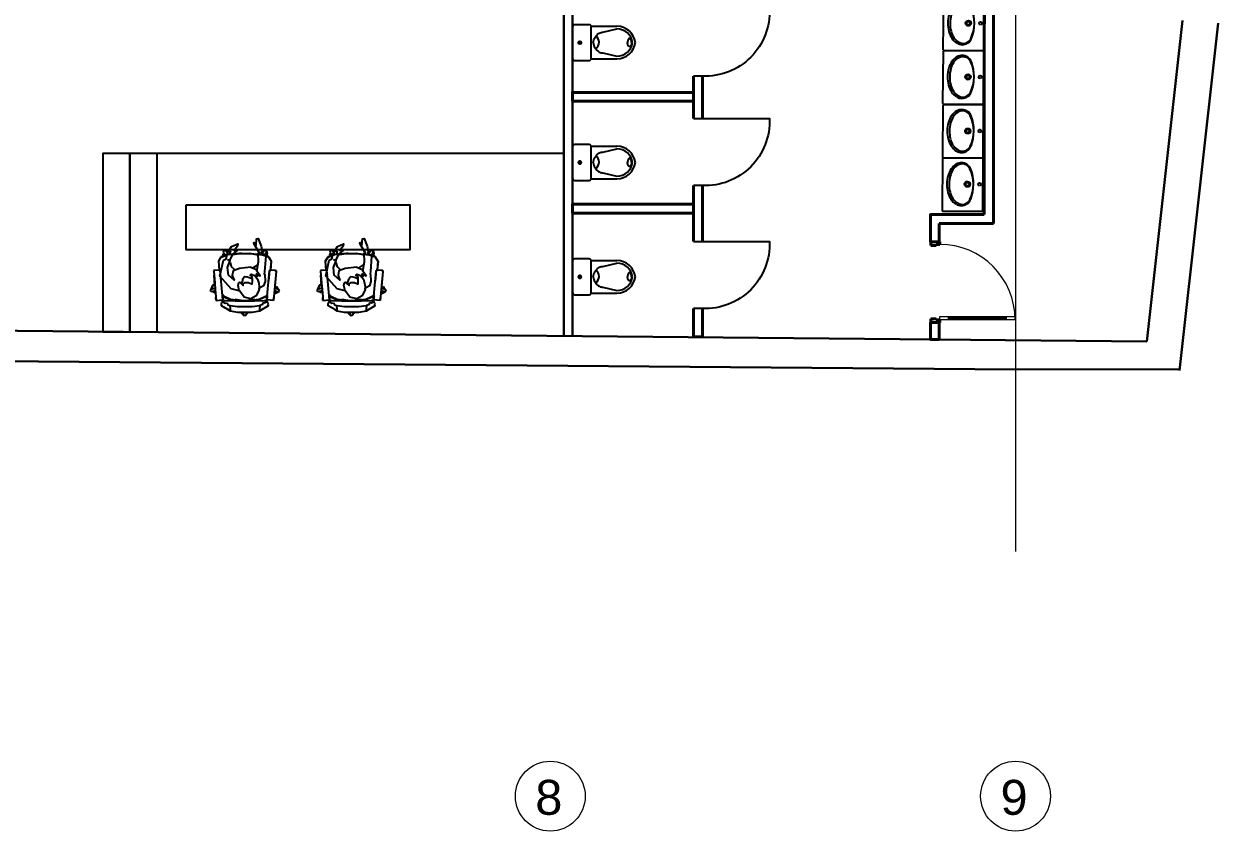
# Model space of a CAD drawing. Header units: millimetres. Extents: x 1531071 to 1560283, y -701792 to -691067.
# Drawn here: x 1548503 to 1549837, y -699235 to -698333 of the extents above; entities that cross this region are included whole.
import ezdxf

# ---------------------------------------------------------------- set-up
doc = ezdxf.new("R2010")
doc.units = ezdxf.units.MM
doc.header["$LTSCALE"] = 20
doc.header["$MEASUREMENT"] = 0
doc.linetypes.add('Dot & Dashed', pattern=[670.277762, 352.777767, -176.388884, 0, -141.111112])
for name, color, linetype in [('mebel', 21, 'Continuous'), ('PLEPO', 8, 'Continuous'), ('SANTEH', 30, 'Continuous')]:
    doc.layers.add(name, color=color, linetype=linetype)
for name, color, linetype, lineweight in [('OXLAR', 6, 'Continuous', 5), ('RAZMERI', 251, 'Continuous', 5), ('wall ext', 30, 'Continuous', 30)]:
    doc.layers.add(name, color=color, linetype=linetype, lineweight=lineweight)
for name, color, linetype, lineweight, true_color in [('Двери ArchiCAD_Ном._пера__23', 7, 'Continuous', 40, 0xff6600), ('Двери ArchiCAD_Ном._пера__3', 7, 'Continuous', 20, 0xff6600), ('Двери ArchiCAD_Ном._пера__47', 7, 'Continuous', 25, 0x373737), ('Конструктив - Колонны_Ном._пера__28', 7, 'Continuous', 40, 0xffe4e1), ('Окна ArchiCAD_Ном._пера__3', 7, 'Continuous', 20, 0xff6600)]:
    doc.layers.add(name, color=color, linetype=linetype, lineweight=lineweight, true_color=true_color)
doc.styles.add('СГЕНЕРИР_СТИЛЬ_1', font='arial.ttf')

# ---------------------------------------------------------------- blocks, each defined once
blk = doc.blocks.new('m_102')
for p, q in [((-0.24, -0.17), (-0.04, 0.04)), ((-0.04, 0.04), (1.13, -1.13)), ((-0.04, 0.04), (0.04, -0.04)), ((-7.69, -3.28), (-7.72, -3.56)), ((-7.72, -3.56), (-7.69, -3.84)), ((-7.69, -3.28), (-4.83, -1.58)), ((-5.63, -2.1), (-7.69, -3.28)), ((-5.96, -4.15), (-5.69, -3.52)), ((-5.69, -3.52), (-4.95, -3.32)), ((-4.83, -1.58), (-5.63, -2.1)), ((-4.95, -3.32), (-4.83, -2.13)), ((-2.51, -3.06), (-4.95, -3.32)), ((-4.83, -1.58), (-2.43, -1.13)), ((-4.83, -2.13), (-4.83, -1.58)), ((2.13, -3.06), (-2.51, -3.06)), ((-2.43, -1.13), (2.06, -1.13)), ((-1.2, -1.13), (-0.94, -0.86)), ((-0.94, -0.86), (-0.87, -0.93)), ((-0.87, -0.93), (-0.62, -0.68)), ((-0.63, -1.13), (-0.61, -0.38)), ((-0.61, -0.38), (-0.4, -0.16)), ((-0.4, -0.16), (0.03, -0.16)), ((0.03, -0.16), (0.24, -0.38)), ((0.24, -0.38), (0.25, -1.13)), ((2.06, -1.13), (4.46, -1.58)), ((4.57, -3.32), (2.13, -3.06)), ((4.46, -1.58), (4.45, -2.13)), ((4.45, -2.13), (4.57, -3.32)), ((4.46, -1.58), (5.25, -2.1)), ((5.29, -2.12), (4.46, -1.58)), ((5.31, -3.52), (4.57, -3.32)), ((5.25, -2.1), (7.32, -3.28)), ((5.58, -4.15), (5.31, -3.52)), ((7.32, -3.28), (7.35, -3.56)), ((7.35, -3.56), (7.32, -3.84)), ((-11.22, -7.87), (-10.27, -7.39)), ((-10.89, -7.7), (-9.6, -7.05)), ((-10.27, -7.39), (-10.89, -7.7)), ((-9.6, -7.05), (-10.27, -7.39)), ((-10.18, -14.22), (-9.37, -4.96)), ((-9.6, -7.05), (-9.55, -7.02)), ((-9.37, -4.96), (-9.46, -5.95)), ((-9.37, -4.96), (-7.26, -5.14)), ((-7.26, -5.14), (-8.07, -14.41)), ((-7.69, -3.84), (-7.53, -4.34)), ((-7.53, -4.34), (-7.45, -4.55)), ((-7.29, -4.5), (-7.53, -4.34)), ((-7.45, -4.55), (-7.29, -4.5)), ((-7.45, -4.55), (-7.09, -4.82)), ((-7.41, -6.9), (-6.88, -6.11)), ((-6.95, -6.08), (-7.4, -6.75)), ((-7.38, -6.52), (-7.36, -6.26)), ((-7.36, -6.26), (-7.27, -5.29)), ((-7.29, -4.5), (-6.52, -4.07)), ((-7.09, -4.82), (-7.29, -4.5)), ((-7.09, -4.82), (-6.42, -4.85)), ((-6.95, -6.08), (-5.04, -5.23)), ((-6.88, -6.11), (-6.95, -6.08)), ((-6.88, -6.11), (-6.61, -6.12)), ((-6.61, -6.12), (-4.8, -5.26)), ((-6.52, -4.07), (-5.96, -4.15)), ((-6.42, -4.85), (-3.32, -4.77)), ((-5.04, -5.23), (-1.03, -4.8)), ((-4.8, -5.26), (-0.74, -4.82)), ((-0.74, -4.82), (-3.34, -5.25)), ((-3.34, -5.25), (-0.47, -4.82)), ((-3.32, -4.77), (2.95, -4.77)), ((-1.01, -4.8), (-2.54, -4.96)), ((-1.25, -4.82), (-1.25, -4.77)), ((-1.03, -4.8), (-1.03, -4.82)), ((-1.03, -4.82), (-1.01, -4.8)), ((-1.01, -4.8), (-1.03, -4.8)), ((-0.74, -4.8), (-1.01, -4.8)), ((-0.47, -4.79), (-0.74, -4.8)), ((0.1, -4.79), (-0.47, -4.79)), ((-0.47, -4.82), (0.1, -4.82)), ((0.37, -4.8), (0.1, -4.79)), ((0.1, -4.82), (0.37, -4.82)), ((0.64, -4.8), (0.37, -4.8)), ((0.37, -4.82), (2.97, -5.25)), ((2.97, -5.25), (0.62, -4.82)), ((0.62, -4.82), (4.43, -5.26)), ((4.67, -5.23), (0.64, -4.8)), ((0.87, -4.82), (0.87, -4.77)), ((2.95, -4.77), (6.05, -4.86)), ((4.43, -5.26), (6.24, -6.12)), ((6.58, -6.08), (4.67, -5.23)), ((6.14, -4.07), (5.58, -4.15)), ((6.05, -4.86), (6.72, -4.82)), ((6.92, -4.5), (6.14, -4.07)), ((6.24, -6.12), (6.51, -6.11)), ((6.51, -6.11), (6.58, -6.08)), ((6.51, -6.11), (7.04, -6.9)), ((6.58, -6.08), (7.03, -6.75)), ((6.72, -4.82), (6.92, -4.5)), ((7.08, -4.55), (6.72, -4.82)), ((9, -4.96), (6.89, -5.14)), ((6.89, -5.14), (6.99, -6.26)), ((6.9, -5.26), (7.73, -14.73)), ((6.99, -6.26), (6.9, -5.29)), ((7.16, -4.34), (7.08, -4.55)), ((7.32, -3.84), (7.16, -4.34)), ((9, -4.96), (9.09, -5.95)), ((9.01, -5.07), (9, -4.96)), ((9.1, -6.12), (9.01, -5.07)), ((9.3, -8.43), (9.1, -6.12)), ((9.24, -7.74), (9.28, -7.66)), ((9.28, -7.66), (9.43, -7.38)), ((9.43, -7.38), (9.8, -7.58)), ((9.77, -7.65), (9.76, -7.66)), ((9.76, -7.66), (10.08, -7.82)), ((9.8, -7.58), (9.77, -7.65)), ((-11.13, -7.83), (-11.22, -7.87)), ((-11.22, -7.87), (-11.09, -8.12)), ((-11.14, -8.27), (-11.01, -7.87)), ((-11, -8.54), (-11.14, -8.27)), ((-11.01, -7.87), (-10.74, -7.74)), ((-9.72, -8.99), (-11, -8.54)), ((-10.74, -7.74), (-9.64, -8.06)), ((-10.72, -8.64), (-10.56, -8.96)), ((-10.56, -8.96), (-10.64, -9)), ((-10.64, -9), (-10.57, -8.96)), ((-10.64, -9), (-10.45, -9.38)), ((-10.57, -8.96), (-10.56, -8.96)), ((-10.45, -9.38), (-9.73, -9.01)), ((-9.73, -9.01), (-10.36, -9.34)), ((-10.17, -9.24), (-9.73, -9.01)), ((-10.08, -13.05), (-9.8, -9.86)), ((-8.1, -14.73), (-7.79, -11.19)), ((9.27, -8.06), (10.37, -7.74)), ((9.5, -10.64), (9.3, -8.43)), ((10.63, -8.54), (9.35, -8.99)), ((9.41, -9.65), (9.64, -9.77)), ((9.43, -9.86), (9.71, -13.05)), ((9.71, -13.06), (9.5, -10.64)), ((9.63, -9.78), (9.6, -9.85)), ((9.6, -9.85), (9.97, -10.04)), ((9.64, -9.77), (9.63, -9.78)), ((9.97, -10.04), (10.46, -9.1)), ((10.46, -9.1), (10.12, -9.77)), ((10.37, -7.74), (10.63, -7.87)), ((10.46, -9.1), (10.94, -8.15)), ((10.63, -7.87), (10.76, -8.27)), ((10.76, -8.27), (10.63, -8.54)), ((10.94, -8.15), (10.68, -8.02)), ((10.77, -8.48), (10.89, -8.24)), ((-10.17, -14.11), (-10.21, -14.54)), ((-10.21, -14.54), (-10.18, -14.22)), ((-10.21, -14.54), (-8.1, -14.73)), ((-8.66, -17.56), (-8.43, -14.7)), ((-8.58, -17.6), (-8.34, -14.71)), ((-8.1, -14.73), (-8.06, -14.26)), ((7.6, -13.23), (7.62, -13.52)), ((7.69, -14.26), (7.69, -14.29)), ((7.73, -14.73), (9.84, -14.54)), ((7.97, -14.71), (8.21, -17.6)), ((8.29, -17.56), (8.05, -14.7)), ((9.81, -14.22), (9.71, -13.06)), ((9.84, -14.54), (9.8, -14.11)), ((9.84, -14.54), (9.81, -14.22)), ((-7.83, -18.9), (-8.66, -17.56)), ((-7.75, -18.97), (-8.58, -17.6)), ((-7.75, -18.97), (-7.83, -18.9)), ((-7.75, -18.97), (-7.45, -18.98)), ((-5.86, -19.64), (-7.75, -18.97)), ((-7.45, -18.98), (-5.64, -19.66)), ((-7.45, -19.08), (-7.44, -19.16)), ((-7.39, -19.42), (-7.45, -19.08)), ((-7.44, -19.16), (-7.2, -20.64)), ((7.08, -18.98), (5.26, -19.66)), ((5.49, -19.64), (7.38, -18.97)), ((7.38, -18.97), (7.08, -18.98)), ((8.21, -17.6), (7.38, -18.97)), ((7.38, -18.97), (7.46, -18.9)), ((7.46, -18.9), (8.29, -17.56)), ((-7.2, -20.64), (-7.32, -19.9)), ((-7.2, -20.64), (-7.17, -20.86)), ((-7.17, -20.86), (-7.15, -20.94)), ((-7.15, -20.94), (-6.87, -20.9)), ((-6.43, -19.44), (-7.13, -20.45)), ((-7.13, -20.45), (-7.09, -20.74)), ((-7.09, -20.74), (-6.74, -20.99)), ((-6.74, -20.99), (-6.45, -20.95)), ((-6.45, -20.95), (-5.48, -19.68)), ((-6.27, -20.71), (-5.91, -20.65)), ((-5.91, -20.65), (-5.91, -20.67)), ((-5.91, -20.67), (-5.9, -20.75)), ((-5.9, -20.75), (-5.48, -20.68)), ((-1.86, -20.03), (-5.86, -19.64)), ((-5.64, -19.66), (-3.91, -19.63)), ((-1.8, -20.04), (-5.64, -19.66)), ((-5.49, -20.6), (-5.61, -19.85)), ((-5.61, -19.85), (-5.53, -20.37)), ((-5.53, -20.37), (-5.61, -19.85)), ((-5.53, -20.37), (-5.49, -20.6)), ((-5.48, -20.68), (-5.49, -20.6)), ((-3.91, -19.63), (-1.8, -20.04)), ((-1.8, -20.04), (-1.86, -20.03)), ((-1.29, -20.04), (-1.8, -20.04)), ((-0.76, -20.04), (-1.29, -20.04)), ((0.38, -20.04), (-0.76, -20.04)), ((0.92, -20.04), (0.38, -20.04)), ((0.92, -20.04), (3.55, -19.63)), ((5.26, -19.66), (0.92, -20.04)), ((0.92, -20.04), (1.42, -20.04)), ((1.42, -20.04), (1.49, -20.03)), ((1.49, -20.03), (5.49, -19.64)), ((3.55, -19.63), (5.26, -19.66)), ((4.44, -20.79), (4.51, -20.37)), ((4.52, -20.8), (4.44, -20.79)), ((4.51, -20.37), (4.59, -20.38)), ((4.75, -20.84), (4.52, -20.8)), ((4.59, -20.38), (4.6, -20.38)), ((4.6, -20.38), (4.71, -19.72)), ((5.09, -20.89), (4.75, -20.84)), ((5.49, -20.95), (5.09, -20.89)), ((5.11, -19.68), (6.07, -20.95)), ((5.49, -20.95), (6.23, -21.07)), ((6.23, -21.07), (5.49, -20.95)), ((6.76, -20.45), (6.06, -19.44)), ((6.07, -20.95), (6.37, -20.99)), ((6.23, -21.07), (6.46, -21.11)), ((6.28, -19.36), (6.72, -19.43)), ((6.37, -20.99), (6.71, -20.74)), ((6.46, -21.11), (6.54, -21.12)), ((6.54, -21.12), (6.58, -20.84)), ((6.65, -19.85), (6.59, -20.2)), ((6.66, -19.85), (6.65, -19.85)), ((6.65, -19.85), (6.65, -19.85)), ((6.74, -19.86), (6.66, -19.85)), ((6.71, -20.74), (6.76, -20.45)), ((6.72, -19.43), (6.8, -19.45)), ((6.8, -19.45), (6.74, -19.86))]:
    blk.add_line(p, q)
blk = doc.blocks.new('wefwr')
at = {"layer": 'PLEPO', "color": 1}
for p, q in [((725464, 10895, -454), (725435, 10834, -454)), ((725460, 10865, -454), (725487, 10818, -454))]:
    blk.add_line(p, q, dxfattribs=at)
at = {"layer": 'PLEPO', "color": 1, "elevation": -454}
for points in [[(725350, 10823), (725389, 10834), (725367, 10791), (725417, 10827), (725521, 10810), (725620, 10813), (725618, 10798), (725726, 10862), (725739, 10857), (725710, 10837), (725780, 10832), (725781, 10814), (725698, 10779), (725617, 10764), (725586, 10729), (725416, 10742), (725386, 10745), (725379, 10741), (725302, 10736), (725255, 10753), (725225, 10805), (725212, 10801), (725144, 10835), (725110, 10895), (725127, 10972), (725195, 11019), (725203, 11040), (725221, 11114), (725362, 11241), (725539, 11202), (725554, 11173), (725622, 11156), (725694, 11112), (725722, 11043), (725699, 11046), (725649, 11083), (725656, 11053), (725650, 11047), (725606, 11100), (725546, 11129)], [(725464, 10895), (725447, 11023), (725421, 11094), (725370, 11104), (725319, 11083), (725374, 11147), (725460, 11155), (725537, 11125), (725545, 11155)], [(725435, 11080), (725467, 11111), (725515, 11124)], [(725200, 11025), (725259, 11038), (725290, 11031), (725294, 11018), (725280, 11005), (725258, 10980), (725275, 10980), (725290, 10958), (725293, 10922), (725277, 10888), (725275, 10880), (725303, 10878), (725324, 10878), (725352, 10881), (725366, 10893), (725372, 10905), (725383, 10894), (725369, 10853), (725327, 10821), (725283, 10808), (725238, 10801)], [(725283, 10997), (725312, 10987), (725333, 10984), (725349, 10974), (725358, 10960), (725356, 10937), (725347, 10909), (725334, 10878)]]:
    blk.add_lwpolyline(points, dxfattribs=at)
blk = doc.blocks.new('A$C051A4A38')
for p, q in [((18, 493), (18, 205)), ((382, 493), (382, 205)), ((84, 361), (48, 205)), ((316, 361), (352, 205))]:
    blk.add_line(p, q)
blk.add_lwpolyline([(377, 700), (23, 700, 0.414214), (0, 677), (0, 516, 0.414214), (23, 493), (377, 493, 0.414214), (400, 516), (400, 677, 0.414214)], format="xyb", close=True)
for points in [[(200, 471, 0.046371), (169, 463, 0.088923), (125, 439, 0.104957), (94, 402, 0.120011), (84, 361, 0.120011)], [(200, 471, -0.046371), (231, 463, -0.088923), (275, 439, -0.104957), (306, 402, -0.120011), (316, 361, -0.120011)], [(201, 41, -0.049911), (183, 43, -0.063732), (169, 48, -0.103622), (158, 56, -0.177768), (155, 64, -0.177768), (158, 71, -0.103622), (169, 80, -0.063732), (183, 84, -0.049911), (201, 86, -0.049911)], [(201, 41, 0.049911), (220, 43, 0.063732), (234, 48, 0.103622), (245, 56, 0.177768), (247, 64, 0.177768), (245, 71, 0.103622), (234, 80, 0.063732), (220, 84, 0.049911), (201, 86, 0.049911)]]:
    blk.add_lwpolyline(points, format="xyb")
for radius in [17.2, 5.75]:
    blk.add_circle((200, 620), radius)
for centre, radius, start, end in [((203, 493), 87.7, 218.0102, 270.9041), ((206, 493), 87.7, 269.0959, 321.9898), ((225, 205), 207, 180, 263.1637), ((225, 205), 177, 180, 261.9966), ((175, 205), 177, 278.0034, 0), ((175, 205), 207, 276.8363, 0)]:
    blk.add_arc(centre, radius, start, end)
blk = doc.blocks.new('erwrwr')
at = {"layer": 'SANTEH'}
for p, q in [((1698832, -809690), (1698833, -809244)), ((1698832, -809690), (1698833, -809244)), ((1698833, -809249), (1699433, -809252)), ((1698840, -809237), (1699426, -809239)), ((1698840, -809237), (1699426, -809239)), ((1699433, -809247), (1699432, -809693)), ((1699433, -809247), (1699432, -809693)), ((1699426, -809700), (1698839, -809698)), ((1699426, -809700), (1698839, -809698))]:
    blk.add_line(p, q, dxfattribs=at)
for centre, major_axis, ratio, start_param, end_param in [((1698840, -809244), (-7.2, 0.02), 0.999769, 4.712389, 6.283185), ((1698840, -809244), (-7.2, 0.02), 0.999769, 4.712389, 6.283185), ((1699426, -809247), (-7.2, 0.02), 0.999769, 3.141593, 4.712389), ((1699426, -809247), (-7.2, 0.02), 0.999769, 3.141593, 4.712389), ((1698997, -809487), (-110, 0), 0.999769, -1.212532, 0), ((1698997, -809487), (-110, 0), 0.999769, -1.212532, 0), ((1699126, -809737), (-384, 1), 0.999769, 4.245624, 5.179154), ((1699126, -809833), (-480, 1), 0.999769, 4.354125, 5.070653), ((1699126, -809833), (-480, 1), 0.999769, 4.354125, 5.070653), ((1699127, -809286), (-16.8, 0), 0.999769, 3.141593, 9.424778), ((1699257, -809488), (-110, 0), 0.999769, 3.141593, 4.354125), ((1699257, -809488), (-110, 0), 0.999769, 3.141593, 4.354125), ((1699001, -809487), (-114, 0), 0.999769, 0, 0.545664), ((1699001, -809487), (-114, 0), 0.999769, 0, 0.545664), ((1698997, -809480), (-96, 0.3), 0.999769, -1.104031, 0), ((1698999, -809480), (-97.8, 0.3), 0.999769, 0, 0.566891), ((1699127, -809421), (-30.7, 0.1), 0.999769, 3.141593, 9.424778), ((1699127, -809421), (-19.2, 0.1), 0.999769, 3.141593, 9.424778), ((1699257, -809480), (-96, 0.3), 0.999769, 3.141593, 4.245624), ((1699255, -809480), (-97.8, 0.3), 0.999769, 2.574702, 3.141593), ((1699253, -809488), (-114, 0), 0.999769, 2.595929, 3.141593), ((1699253, -809488), (-114, 0), 0.999769, 2.595929, 3.141593), ((1699061, -809450), (-185, 1), 0.999769, 0.545664, 0.972103), ((1699061, -809450), (-185, 1), 0.999769, 0.545664, 0.972103), ((1699060, -809441), (-170, 0), 0.999769, 0.566891, 0.993947), ((1699101, -809392), (-255, 1), 0.999769, 0.972103, 1.295392), ((1699101, -809392), (-255, 1), 0.999769, 0.972103, 1.295392), ((1699101, -809379), (-244, 1), 0.999769, 0.993947, 1.307534), ((1699127, -809300), (-351, 1), 0.999769, 1.295392, 1.570796), ((1699127, -809300), (-351, 1), 0.999769, 1.295392, 1.570796), ((1699127, -809281), (-345, 1), 0.999769, 1.307534, 1.570796), ((1699127, -809300), (-351, 1), 0.999769, 1.570796, 1.8462), ((1699127, -809300), (-351, 1), 0.999769, 1.570796, 1.8462), ((1699127, -809281), (-345, 1), 0.999769, 1.570796, 1.834059), ((1699154, -809379), (-244, 1), 0.999769, 1.834059, 2.147646), ((1699153, -809392), (-255, 1), 0.999769, 1.8462, 2.16949), ((1699153, -809392), (-255, 1), 0.999769, 1.8462, 2.16949), ((1699194, -809441), (-170, 0), 0.999769, 2.147646, 2.574702), ((1699193, -809451), (-185, 1), 0.999769, 2.16949, 2.595929), ((1699193, -809451), (-185, 1), 0.999769, 2.16949, 2.595929), ((1698839, -809690), (-7.2, 0.02), 0.999769, 0, 1.570796), ((1698839, -809690), (-7.2, 0.02), 0.999769, 0, 1.570796), ((1699425, -809693), (-5.44, 4.72), 0.934533, 2.354601, 3.925398), ((1699425, -809693), (-5.44, 4.72), 0.934533, 2.354601, 3.925398)]:
    blk.add_ellipse(centre, major_axis=major_axis, ratio=ratio, start_param=start_param, end_param=end_param, dxfattribs=at)
blk = doc.blocks.new('Однопольная дверь 17')
at = {"layer": 'Двери ArchiCAD_Ном._пера__23', "linetype": 'Continuous'}
for p, q in [((-422, 0), (-450, 0)), ((-450, 0), (-450, -100)), ((-422, -40), (-422, 0)), ((450, 0), (422, 0)), ((422, 0), (422, -40)), ((450, -100), (450, 0)), ((-450, -100), (-410, -100)), ((-410, -40), (-422, -40)), ((-410, -100), (-410, -40)), ((422, -40), (410, -40)), ((410, -40), (410, -100)), ((410, -100), (450, -100))]:
    blk.add_line(p, q, dxfattribs=at)
at = {"layer": 'Двери ArchiCAD_Ном._пера__3', "linetype": 'Continuous'}
for p, q in [((382, 744), (382, 844)), ((382, 844), (422, 844)), ((422, 844), (422, 744)), ((382, 744), (402, 744)), ((382, 100), (382, 744)), ((422, 744), (382, 744)), ((402, 744), (422, 744)), ((402, 100), (402, 744)), ((402, 744), (402, 100)), ((402, 744), (402, 100)), ((422, 744), (422, 100)), ((402, 100), (382, 100)), ((382, 0), (382, 100)), ((382, 100), (422, 100)), ((422, 0), (382, 0)), ((422, 100), (402, 100)), ((422, 100), (422, 0))]:
    blk.add_line(p, q, dxfattribs=at)
blk.add_arc((422, 0), 844, 90, 180, dxfattribs=at)
at = {"layer": 'Двери ArchiCAD_Ном._пера__47', "linetype": 'Continuous'}
for p, q in [((-450, 0), (-450, -100)), ((450, 0), (450, -100))]:
    blk.add_line(p, q, dxfattribs=at)

msp = doc.modelspace()

# ---------------------------------------------------------------- linework, layer by layer
at = {"color": 0, "lineweight": 30, "ltscale": 0.5}
for p, q in [((1549797.6, -698329.7), (1549757.7, -698688.1)), ((1549837.5, -698332.6), (1549794.3, -698720.4)), ((1549611.2, -698719.5), (1549794.5, -698719.1))]:
    msp.add_line(p, q, dxfattribs=at)
at = {"color": 0, "ltscale": 0.5}
msp.add_line((1549771.8, -698719.1), (1549771.9, -698719.1), dxfattribs=at)
at = {"color": 0, "lineweight": 30, "ltscale": 0.5, "flags": 128}
for points in [[(1549106.1, -698295.1), (1549106.1, -698681.9)], [(1549116.1, -698295.1), (1549116.1, -698681.9)], [(1549757.7, -698688.1), (1547745.7, -698669.2), (1546166.1, -698632.9)], [(1549611, -698719.5), (1547745.2, -698704.2), (1546226.1, -698669.3)]]:
    msp.add_lwpolyline(points, dxfattribs=at)
at = {"layer": 'OXLAR', "color": 6, "linetype": 'Dot & Dashed', "ltscale": 0.15}
msp.add_line((1549611.1, -695853.3), (1549611.1, -699157), dxfattribs=at)
at = {"layer": 'RAZMERI', "color": 0}
for centre in [(1549091.1, -699196), (1549611.1, -699196)]:
    msp.add_circle(centre, 39, dxfattribs=at)
at = {"layer": 'wall ext', "color": 0, "lineweight": -3, "ltscale": 0.5}
for points in [[(1549261.1, -698316.7), (1549336.1, -698316.7, -0.43955), (1549261.1, -698391.7, 6.391557)], [(1549261.1, -698439), (1549336.1, -698439, -0.43955), (1549261.1, -698514, 6.391557)], [(1549261.1, -698576.3), (1549336.1, -698576.3, -0.43955), (1549261.1, -698651.3, 6.391557)]]:
    msp.add_lwpolyline(points, format="xyb", dxfattribs=at)
for points in [[(1549261.1, -698391.7), (1549251.1, -698391.7)], [(1549251.1, -698439), (1549261.1, -698439)], [(1548651.2, -698477.7), (1549101.1, -698477.7), (1549106.1, -698477.7)], [(1549261.1, -698514), (1549251.1, -698514)], [(1549251.1, -698576.3), (1549261.1, -698576.3)], [(1549515.9, -698576.8), (1549525.9, -698576.8)], [(1549261.1, -698651.3), (1549251.1, -698651.3)], [(1549526.5, -698667), (1549515.3, -698666.9)], [(1549525.9, -698666.9), (1549525.9, -698667), (1549515.9, -698667), (1549515.9, -698666.9)]]:
    msp.add_lwpolyline(points, dxfattribs=at)
for points in [[(1548621.2, -698677.7), (1548591.2, -698677.7), (1548591.2, -698477.7), (1548621.2, -698477.7)], [(1548651.2, -698677.7), (1548621.2, -698677.7), (1548621.2, -698477.7), (1548651.2, -698477.7)], [(1548684.2, -698535.6), (1548934.2, -698535.6), (1548934.2, -698585.6), (1548684.2, -698585.6)]]:
    msp.add_lwpolyline(points, close=True, dxfattribs=at)
at = {"layer": 'Конструктив - Колонны_Ном._пера__28', "color": 0, "linetype": 'Continuous'}
for points in [[(1549586.3, -698556.5), (1549586.5, -698309.9), (1549576.1, -698309.9), (1549575.9, -698546.4)], [(1549251.1, -698439), (1549251.1, -698391.7)], [(1549251.1, -698439), (1549251.1, -698391.7)], [(1549261.1, -698391.7), (1549261.1, -698439)], [(1549261.1, -698391.7), (1549261.1, -698439)], [(1549251.1, -698576.3), (1549251.1, -698514)], [(1549251.1, -698576.3), (1549251.1, -698514)], [(1549261.1, -698514), (1549261.1, -698576.3)], [(1549261.1, -698514), (1549261.1, -698576.3)], [(1549575.9, -698546.4), (1549515.9, -698546.4), (1549515.9, -698576.8)], [(1549575.9, -698556.4), (1549525.9, -698556.4)], [(1549525.9, -698576.8), (1549525.9, -698556.4)], [(1549575.9, -698556.4), (1549586.3, -698556.5)], [(1549261.1, -698651.3), (1549261.1, -698683.1), (1549251.1, -698683.1), (1549251.1, -698651.3)], [(1549261.1, -698651.3), (1549261.1, -698683.1), (1549251.1, -698683.1), (1549251.1, -698651.3)], [(1549515.9, -698666.9), (1549515.9, -698685.8)], [(1549525.9, -698667), (1549525.9, -698685.8)]]:
    msp.add_lwpolyline(points, dxfattribs=at)
for points in [[(1549251.1, -698409.9), (1549115.7, -698409.9), (1549116.1, -698409.9), (1549116.1, -698419.9), (1549251.1, -698419.9)], [(1549251.1, -698534.9), (1549115.7, -698534.9), (1549116.1, -698534.9), (1549116.1, -698544.9), (1549251.1, -698544.9)], [(1549515.9, -698666.9), (1549515.9, -698685.9), (1549525.9, -698685.9), (1549525.9, -698666.9)]]:
    msp.add_lwpolyline(points, close=True, dxfattribs=at)

# ---------------------------------------------------------------- block references
at = {"xscale": 0.1, "yscale": 0.1, "zscale": 0.1, "rotation": 89.99999999999999}
for p in [(1549846, -771151.4), (1549964.3, -771151.4)]:
    msp.add_blockref('wefwr', p, dxfattribs=at)
at = {"layer": 'mebel', "xscale": 3.482474226804124, "yscale": 3.482474226804124, "zscale": 3.482474226804124, "rotation": 180}
for p in [(1548749.1, -698659.6), (1548868.4, -698659.6)]:
    msp.add_blockref('m_102', p, dxfattribs=at)
at = {"layer": 'SANTEH', "xscale": 0.1, "yscale": 0.1, "zscale": 0.1, "rotation": 89.99999999999999}
for p in [(1549186.1, -698374.3), (1549186.1, -698508.2), (1549186.1, -698635.9)]:
    msp.add_blockref('A$C051A4A38', p, dxfattribs=at)
at = {"layer": 'wall ext', "color": 0, "lineweight": -3, "xscale": 0.1, "yscale": 0.1, "zscale": 0.1, "rotation": 269.7737563199017}
for p in [(1631170.8, -528740.9), (1631170.4, -528800.9), (1631170.1, -528861.4), (1631169.7, -528920.7)]:
    msp.add_blockref('erwrwr', p, dxfattribs=at)
at = {"layer": 'Окна ArchiCAD_Ном._пера__3', "linetype": 'Continuous', "xscale": 0.1, "yscale": 0.1, "zscale": 100, "rotation": 270}
msp.add_blockref('Однопольная дверь 17', (1549526.3, -698621.9), dxfattribs=at)

# ---------------------------------------------------------------- texts
at = {"layer": 'RAZMERI', "color": 0, "style": 'СГЕНЕРИР_СТИЛЬ_1'}
for s, p in [('8', (1549074.3, -699216.8)), ('9', (1549594.3, -699216.8))]:
    msp.add_text(s, height=39, dxfattribs=at).set_placement(p)

doc.saveas('drawing.dxf')
